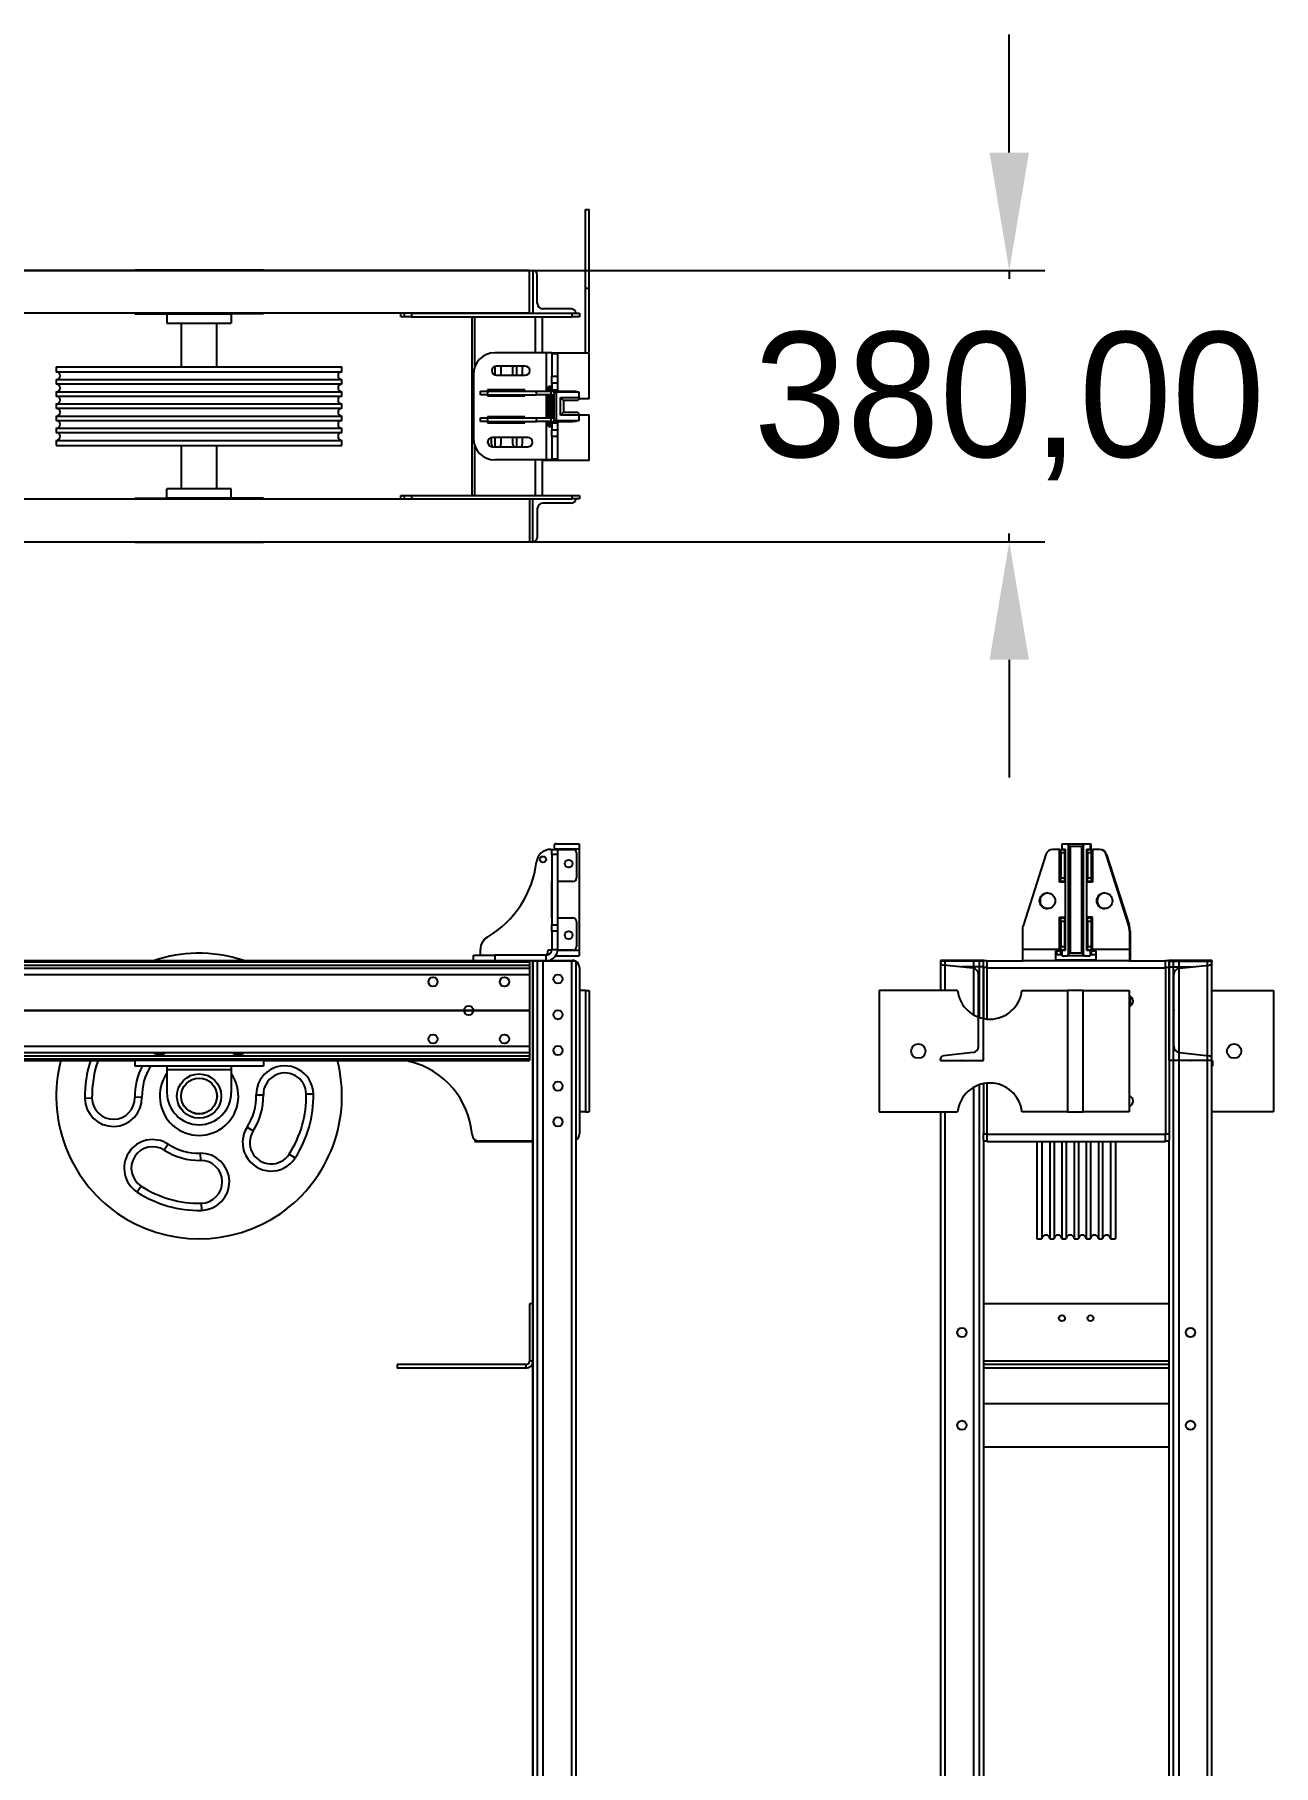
# Model space of a CAD drawing. Header units: millimetres. Extents: x 26.3 to 87, y 18.4 to 115.3.
# Drawn here: x 52.26 to 86.95, y 66.87 to 115.34 of the extents above; entities that cross this region are included whole.
import ezdxf

# ---------------------------------------------------------------- set-up
doc = ezdxf.new("R2010")
doc.units = ezdxf.units.MM
doc.header["$PDSIZE"] = -1
doc.linetypes.add('CENTERX2', pattern=[20.32, 12.7, -2.54, 2.54, -2.54])
doc.dimstyles.new('ISO-25', dxfattribs={"dimtxt": 2.5, "dimasz": 2.5, "dimexe": 1.25, "dimexo": 0.625, "dimtad": 1, "dimtxsty": 'Standard', "dimcen": 2.5, "dimadec": 0, "dimazin": 0, "dimtfac": 1, "dimtmove": 0, "dimatfit": 3, "dimfxl": 1, "dimarcsym": 0})

# ---------------------------------------------------------------- blocks, each defined once
blk = doc.blocks.new('*D4')
at = {"color": 0, "lineweight": -2, "transparency": 16777216}
for p, q in [((79.556, 112.04), (79.556, 115.342)), ((45.904, 108.738), (80.556, 108.738)), ((79.556, 108.738), (79.556, 108.504)), ((79.556, 101.138), (79.556, 101.373)), ((45.904, 101.138), (80.556, 101.138)), ((79.556, 97.836), (79.556, 94.534))]:
    blk.add_line(p, q, dxfattribs=at)
at = {"color": 0, "transparency": 16777216}
for points in [[(79.005, 112.04), (80.106, 112.04), (79.556, 108.738)], [(79.005, 97.836), (80.106, 97.836), (79.556, 101.138)]]:
    blk.add_solid(points, dxfattribs=at)
at = {"layer": 'Defpoints', "color": 0, "transparency": 16777216}
for p in [(44.904, 108.738), (79.556, 108.738), (44.904, 101.138)]:
    blk.add_point(p, dxfattribs=at)
at = {"color": 0, "transparency": 16777216, "insert": (79.556, 104.938), "char_height": 3.5, "attachment_point": 5}
blk.add_mtext('380,00', dxfattribs=at)

msp = doc.modelspace()

# ---------------------------------------------------------------- linework, layer by layer
at = {"color": 7, "linetype": 'Continuous', "lineweight": 25}
for p, q in [((67.68874, 108.24459), (67.68874, 110.44459)), ((67.68874, 110.44459), (67.78874, 110.44459)), ((67.78874, 108.24459), (67.78874, 110.44459)), ((66.11874, 108.73845), (28.01874, 108.73845)), ((55.06874, 108.75845), (55.06874, 108.73845)), ((55.06874, 108.75845), (58.66874, 108.75845)), ((58.66874, 108.75845), (58.66874, 108.73845)), ((66.11874, 107.53845), (66.11874, 108.73845)), ((66.21874, 108.73845), (66.21874, 107.53845)), ((66.33874, 107.81845), (66.33874, 108.61845)), ((67.68874, 108.24459), (67.78874, 108.24459)), ((67.68874, 106.44459), (67.68874, 108.24459)), ((67.78874, 106.44459), (67.78874, 108.24459)), ((67.29874, 107.65845), (66.49874, 107.65845)), ((66.11874, 107.53845), (28.01874, 107.53845)), ((55.06874, 107.53845), (55.06874, 107.51845)), ((55.06874, 107.51845), (55.96874, 107.51845)), ((55.96874, 107.51845), (57.76874, 107.51845)), ((55.96874, 107.51845), (55.96874, 107.25845)), ((55.96874, 107.25845), (57.76874, 107.25845)), ((56.36874, 107.25845), (56.36874, 106.03845)), ((57.36874, 106.03845), (57.36874, 107.25845)), ((58.66874, 107.51845), (57.76874, 107.51845)), ((57.76874, 107.51845), (57.76874, 107.25845)), ((58.66874, 107.53845), (58.66874, 107.51845)), ((62.51874, 107.43845), (62.51874, 107.53845)), ((62.61874, 107.43845), (62.51874, 107.43845)), ((62.61874, 107.43845), (62.61874, 107.53845)), ((62.81874, 107.43845), (62.61874, 107.43845)), ((62.81874, 107.53845), (62.81874, 107.43845)), ((62.81874, 107.53845), (67.31874, 107.53845)), ((62.81874, 107.43845), (67.31874, 107.43845)), ((64.51374, 102.43845), (64.51374, 107.43845)), ((64.58874, 106.0464), (64.58874, 107.43845)), ((66.48874, 106.43099), (66.48874, 107.43845)), ((67.31874, 107.43845), (67.31874, 107.53845)), ((67.31874, 107.53845), (67.40592, 107.53845)), ((67.51874, 107.43845), (67.31874, 107.43845)), ((67.40592, 107.53845), (67.41874, 107.53845)), ((67.41874, 107.53845), (67.51874, 107.53845)), ((67.51874, 107.53845), (67.51874, 107.43845)), ((66.58874, 106.43099), (65.14874, 106.43099)), ((66.74874, 106.43099), (66.58874, 106.43099)), ((66.74874, 106.43099), (66.90874, 106.43099)), ((66.74874, 106.40275), (66.74874, 106.43099)), ((66.90874, 106.40275), (66.74874, 106.40275)), ((66.74874, 106.40275), (66.74874, 105.77534)), ((66.90874, 106.43099), (66.90874, 106.40275)), ((67.78874, 106.4174), (66.90874, 106.4174)), ((66.90874, 106.40275), (66.90874, 105.77534)), ((67.78874, 105.1374), (67.78874, 106.4174)), ((52.86874, 106.03845), (52.86874, 105.89845)), ((52.86874, 106.03845), (56.78917, 106.03845)), ((52.86874, 105.89845), (56.78917, 105.89845)), ((52.86874, 105.67845), (52.86874, 105.55845)), ((52.86874, 105.67845), (56.78917, 105.67845)), ((56.78917, 106.03845), (60.86874, 106.03845)), ((56.78917, 105.89845), (60.86874, 105.89845)), ((56.78917, 105.67845), (60.86874, 105.67845)), ((60.86874, 105.89845), (60.86874, 106.03845)), ((60.86874, 105.55845), (60.86874, 105.67845)), ((64.54874, 105.83099), (64.54874, 104.03099)), ((65.16374, 106.03845), (65.16501, 106.05654)), ((65.16374, 105.80579), (65.16374, 106.03845)), ((65.99874, 106.06099), (65.19874, 106.06099)), ((65.19874, 105.80099), (65.99874, 105.80099)), ((65.31874, 106.00845), (65.31874, 105.80099)), ((65.65874, 105.80099), (65.65874, 106.00845)), ((65.76374, 106.03845), (65.76571, 106.06099)), ((65.76374, 105.80099), (65.76374, 106.03845)), ((65.91874, 106.00845), (65.91874, 105.80099)), ((66.74874, 105.77534), (66.90874, 105.77534)), ((66.74874, 105.58475), (66.74874, 105.77534)), ((66.90874, 105.77534), (66.90874, 105.58475)), ((52.86874, 105.55845), (56.78917, 105.55845)), ((52.86874, 105.33845), (52.86874, 105.21845)), ((52.86874, 105.33845), (56.78917, 105.33845)), ((52.86874, 105.21845), (56.78917, 105.21845)), ((56.78917, 105.55845), (60.86874, 105.55845)), ((56.78917, 105.33845), (60.86874, 105.33845)), ((56.78917, 105.21845), (60.86874, 105.21845)), ((60.86874, 105.21845), (60.86874, 105.33845)), ((64.74874, 105.25599), (64.74874, 105.35599)), ((64.74874, 105.35599), (64.94408, 105.35599)), ((64.94408, 105.25599), (64.74874, 105.25599)), ((64.94408, 105.35599), (64.94408, 105.25599)), ((64.94408, 105.35599), (66.31711, 105.35599)), ((64.94408, 105.25599), (66.31711, 105.25599)), ((64.94874, 105.39099), (64.94874, 105.35599)), ((65.98874, 105.39099), (64.94874, 105.39099)), ((64.94874, 105.25599), (64.94874, 105.22099)), ((64.94874, 105.22099), (65.98874, 105.22099)), ((65.98874, 105.35599), (65.98874, 105.39099)), ((65.98874, 105.22099), (65.98874, 105.25599)), ((66.31711, 105.25599), (66.31711, 105.35599)), ((66.31711, 105.35599), (66.71408, 105.35599)), ((66.71408, 105.25599), (66.31711, 105.25599)), ((66.64874, 105.35599), (66.64874, 105.49099)), ((66.74747, 105.49099), (66.64874, 105.49099)), ((66.64874, 104.60599), (66.64874, 105.25599)), ((66.70874, 105.35599), (66.70874, 105.49099)), ((66.70874, 104.60599), (66.70874, 105.25599)), ((66.71408, 105.35599), (66.71408, 105.25599)), ((66.71408, 105.35599), (67.33874, 105.35599)), ((66.71408, 105.25599), (66.80874, 105.25599)), ((66.74747, 105.35599), (66.74747, 105.49099)), ((66.74747, 104.60599), (66.74747, 105.25599)), ((66.74749, 105.39099), (66.74749, 105.35599)), ((66.74874, 105.39099), (66.74749, 105.39099)), ((66.74749, 105.25599), (66.74749, 105.22099)), ((66.74749, 105.22099), (66.74874, 105.22099)), ((66.90874, 105.58475), (66.74874, 105.58475)), ((66.74874, 105.58475), (66.74874, 105.39099)), ((66.74874, 105.39099), (66.90874, 105.39099)), ((66.74874, 105.39099), (66.74874, 105.35599)), ((66.74874, 105.25599), (66.74874, 105.22099)), ((66.74874, 105.22099), (66.74874, 104.64099)), ((66.74874, 105.22099), (66.80874, 105.22099)), ((66.80874, 104.53099), (66.80874, 105.33099)), ((66.80874, 105.33099), (66.86874, 105.33099)), ((66.86874, 105.33099), (66.86874, 104.53099)), ((67.50874, 105.33099), (66.86874, 105.33099)), ((66.90874, 105.58475), (66.90874, 105.39099)), ((66.90874, 105.39099), (66.90874, 105.35599)), ((67.33874, 105.35599), (67.43874, 105.35599)), ((67.43874, 105.35599), (67.43874, 105.33099)), ((67.50874, 105.17599), (67.50874, 105.33099)), ((52.86874, 104.99845), (52.86874, 104.87845)), ((52.86874, 104.99845), (56.78917, 104.99845)), ((52.86874, 104.87845), (56.78917, 104.87845)), ((56.78917, 104.99845), (60.86874, 104.99845)), ((56.78917, 104.87845), (60.86874, 104.87845)), ((60.86874, 104.87845), (60.86874, 104.99845)), ((66.98874, 105.17599), (67.06874, 105.09599)), ((66.98874, 105.17599), (67.50874, 105.17599)), ((66.98874, 104.68599), (66.98874, 105.17599)), ((66.98874, 104.68599), (67.06874, 104.76599)), ((67.46874, 105.09599), (67.06874, 105.09599)), ((67.06874, 105.09599), (67.06874, 104.76599)), ((67.06874, 104.76599), (67.46874, 104.76599)), ((67.46874, 105.09599), (67.50874, 105.13599)), ((67.50874, 104.72599), (67.46874, 104.76599)), ((67.50874, 105.17599), (67.50874, 105.13599)), ((67.78874, 105.1374), (67.50874, 105.1374)), ((67.50874, 104.72599), (67.50874, 104.68599)), ((52.86874, 104.65845), (52.86874, 104.53845)), ((52.86874, 104.65845), (56.78917, 104.65845)), ((52.86874, 104.53845), (56.78917, 104.53845)), ((52.86874, 104.31845), (52.86874, 104.19845)), ((52.86874, 104.31845), (56.78917, 104.31845)), ((56.78917, 104.65845), (60.86874, 104.65845)), ((56.78917, 104.53845), (60.86874, 104.53845)), ((56.78917, 104.31845), (60.86874, 104.31845)), ((60.86874, 104.53845), (60.86874, 104.65845)), ((60.86874, 104.19845), (60.86874, 104.31845)), ((64.74874, 104.50599), (64.74874, 104.60599)), ((64.74874, 104.60599), (64.94408, 104.60599)), ((64.94408, 104.50599), (64.74874, 104.50599)), ((64.94408, 104.60599), (64.94408, 104.50599)), ((64.94408, 104.60599), (66.31711, 104.60599)), ((64.94408, 104.50599), (66.31711, 104.50599)), ((65.98874, 104.64099), (64.94874, 104.64099)), ((64.94874, 104.64099), (64.94874, 104.60599)), ((64.94874, 104.50599), (64.94874, 104.47099)), ((64.94874, 104.47099), (65.98874, 104.47099)), ((65.98874, 104.60599), (65.98874, 104.64099)), ((65.98874, 104.47099), (65.98874, 104.50599)), ((66.31711, 104.50599), (66.31711, 104.60599)), ((66.31711, 104.60599), (66.71408, 104.60599)), ((66.71408, 104.50599), (66.31711, 104.50599)), ((66.64874, 104.37099), (66.64874, 104.50599)), ((66.64874, 104.37099), (66.74747, 104.37099)), ((66.70874, 104.37099), (66.70874, 104.50599)), ((66.71408, 104.60599), (66.71408, 104.50599)), ((66.71408, 104.60599), (66.80874, 104.60599)), ((66.71408, 104.50599), (67.33874, 104.50599)), ((66.74747, 104.37099), (66.74747, 104.50599)), ((66.74749, 104.64099), (66.74749, 104.60599)), ((66.74874, 104.64099), (66.74749, 104.64099)), ((66.74749, 104.50599), (66.74749, 104.47099)), ((66.74749, 104.47099), (66.74874, 104.47099)), ((66.74874, 104.64099), (66.80874, 104.64099)), ((66.74874, 104.64099), (66.74874, 104.60599)), ((66.74874, 104.50599), (66.74874, 104.47099)), ((66.74874, 104.47099), (66.74874, 104.27724)), ((66.74874, 104.47099), (66.90874, 104.47099)), ((66.74874, 104.27724), (66.90874, 104.27724)), ((66.74874, 104.08665), (66.74874, 104.27724)), ((66.86874, 104.53099), (66.80874, 104.53099)), ((66.86874, 104.53099), (67.50874, 104.53099)), ((66.90874, 104.50599), (66.90874, 104.47099)), ((66.90874, 104.47099), (66.90874, 104.27724)), ((66.90874, 104.27724), (66.90874, 104.08665)), ((67.50874, 104.68599), (66.98874, 104.68599)), ((67.43874, 104.50599), (67.33874, 104.50599)), ((67.43874, 104.53099), (67.43874, 104.50599)), ((67.50874, 104.6974), (67.78874, 104.6974)), ((67.50874, 104.53099), (67.50874, 104.68599)), ((67.78874, 103.4174), (67.78874, 104.6974)), ((52.86874, 104.19845), (56.78917, 104.19845)), ((52.86874, 103.97845), (52.86874, 103.83845)), ((52.86874, 103.97845), (56.78917, 103.97845)), ((52.86874, 103.83845), (56.78917, 103.83845)), ((56.36874, 103.83845), (56.36874, 102.61845)), ((56.78917, 104.19845), (60.86874, 104.19845)), ((56.78917, 103.97845), (60.86874, 103.97845)), ((56.78917, 103.83845), (60.86874, 103.83845)), ((57.36874, 102.61845), (57.36874, 103.83845)), ((60.86874, 103.83845), (60.86874, 103.97845)), ((64.58874, 102.43845), (64.58874, 103.81559)), ((65.05874, 103.86845), (65.05874, 104.05945)), ((66.07874, 104.06099), (65.07874, 104.06099)), ((65.07874, 103.80099), (66.07874, 103.80099)), ((65.16374, 103.83845), (65.16374, 104.06099)), ((65.31874, 104.06099), (65.31874, 103.86845)), ((65.65874, 103.86845), (65.65874, 104.06099)), ((65.76374, 103.83845), (65.76374, 104.06099)), ((65.91874, 104.06099), (65.91874, 103.86845)), ((66.90874, 104.08665), (66.74874, 104.08665)), ((66.74874, 104.08665), (66.74874, 103.45924)), ((66.90874, 104.08665), (66.90874, 103.45924)), ((66.58874, 103.43099), (65.14874, 103.43099)), ((66.48874, 102.43845), (66.48874, 103.43099)), ((67.68874, 103.4174), (66.48874, 103.4174)), ((66.74874, 103.43099), (66.58874, 103.43099)), ((66.74874, 103.45924), (66.90874, 103.45924)), ((66.74874, 103.43099), (66.74874, 103.45924)), ((66.90874, 103.43099), (66.74874, 103.43099)), ((66.90874, 103.45924), (66.90874, 103.43099)), ((67.78874, 103.4174), (67.68874, 103.4174)), ((28.01874, 102.33845), (66.11874, 102.33845)), ((55.06874, 102.35845), (55.96874, 102.35845)), ((55.06874, 102.33845), (55.06874, 102.35845)), ((55.96874, 102.35845), (55.96874, 102.61845)), ((57.76874, 102.61845), (55.96874, 102.61845)), ((57.76874, 102.35845), (55.96874, 102.35845)), ((57.76874, 102.35845), (57.76874, 102.61845)), ((58.66874, 102.35845), (57.76874, 102.35845)), ((58.66874, 102.33845), (58.66874, 102.35845)), ((62.51874, 102.33845), (62.51874, 102.43845)), ((62.51874, 102.43845), (62.61874, 102.43845)), ((62.61874, 102.33845), (62.61874, 102.43845)), ((62.61874, 102.43845), (62.81874, 102.43845)), ((62.81874, 102.43845), (62.81874, 102.33845)), ((62.81874, 102.43845), (67.31874, 102.43845)), ((62.81874, 102.33845), (67.31874, 102.33845)), ((66.11874, 102.33845), (66.11874, 101.13845)), ((66.21874, 101.13845), (66.21874, 102.33845)), ((67.31874, 102.33845), (67.31874, 102.43845)), ((67.31874, 102.43845), (67.51874, 102.43845)), ((67.40592, 102.33845), (67.31874, 102.33845)), ((67.40592, 102.33845), (67.41874, 102.33845)), ((67.51874, 102.33845), (67.41874, 102.33845)), ((67.51874, 102.43845), (67.51874, 102.33845)), ((66.33874, 102.05845), (66.33874, 101.25845)), ((67.29874, 102.21845), (66.49874, 102.21845)), ((28.01874, 101.13845), (66.11874, 101.13845)), ((55.06874, 101.11845), (55.06874, 101.13845)), ((58.66874, 101.11845), (55.06874, 101.11845)), ((58.66874, 101.11845), (58.66874, 101.13845)), ((66.80874, 92.62224), (66.80874, 92.59224)), ((66.86874, 92.68224), (67.50874, 92.68224)), ((67.50874, 92.68224), (67.50874, 92.53224)), ((81.02333, 92.68224), (81.02333, 92.53224)), ((81.02333, 92.68224), (81.17833, 92.68224)), ((81.21833, 92.64224), (81.17833, 92.68224)), ((81.17833, 92.68224), (81.66833, 92.68224)), ((81.21833, 89.58224), (81.21833, 92.64224)), ((81.21833, 92.64224), (81.25833, 92.60224)), ((81.25833, 92.60224), (81.25833, 89.62224)), ((81.58833, 92.60224), (81.25833, 92.60224)), ((81.58833, 92.60224), (81.62833, 92.64224)), ((81.58833, 89.62224), (81.58833, 92.60224)), ((81.66833, 92.68224), (81.62833, 92.64224)), ((81.62833, 92.64224), (81.62833, 89.58224)), ((81.66833, 92.68224), (81.82333, 92.68224)), ((81.82333, 92.68224), (81.83823, 92.68224)), ((81.82333, 92.68224), (81.82333, 92.53224)), ((81.83823, 92.68224), (81.83823, 92.62224)), ((81.83823, 92.62224), (81.83823, 92.59224)), ((81.83823, 92.59224), (81.83823, 92.53224)), ((66.71408, 92.52224), (66.74874, 92.52224)), ((66.74874, 92.52224), (66.90874, 92.52224)), ((66.74874, 92.38288), (66.74874, 92.52224)), ((66.90874, 92.38288), (66.74874, 92.38288)), ((66.74874, 92.38288), (66.74874, 90.41101)), ((67.50874, 92.53224), (66.86874, 92.53224)), ((66.90874, 92.52224), (66.90874, 92.53224)), ((66.90874, 92.52224), (67.33874, 92.52224)), ((66.90874, 92.52224), (66.90874, 92.38288)), ((66.90874, 92.38288), (66.90874, 90.41101)), ((67.43874, 92.42224), (67.43874, 91.72224)), ((67.50874, 92.53224), (67.50874, 89.69224)), ((80.57899, 92.38288), (79.95157, 90.41101)), ((80.96333, 92.52224), (80.76957, 92.52224)), ((80.96333, 92.52224), (80.97823, 92.52224)), ((80.96333, 91.60224), (80.96333, 92.52224)), ((80.97823, 92.52224), (80.97823, 91.60224)), ((80.99833, 92.52224), (81.09833, 92.52224)), ((80.99833, 92.42224), (80.99833, 92.52224)), ((81.09833, 92.42224), (80.99833, 92.42224)), ((80.99833, 92.42224), (80.99833, 91.72224)), ((81.02333, 92.53224), (81.12333, 92.53224)), ((81.09833, 92.52224), (81.09833, 92.42224)), ((81.09833, 92.52224), (81.11323, 92.52224)), ((81.09833, 92.42224), (81.09833, 91.72224)), ((81.11323, 92.52224), (81.11323, 92.17138)), ((81.11323, 91.60224), (81.11323, 92.17138)), ((81.12333, 92.53224), (81.12333, 89.69224)), ((81.72333, 92.53224), (81.82333, 92.53224)), ((81.72333, 89.69224), (81.72333, 92.53224)), ((81.72333, 92.52224), (81.72823, 92.52224)), ((81.72823, 92.52224), (81.72823, 91.60224)), ((81.73823, 91.60224), (81.73823, 92.53224)), ((81.74833, 92.52224), (81.84833, 92.52224)), ((81.74833, 92.42224), (81.74833, 92.52224)), ((81.84833, 92.42224), (81.74833, 92.42224)), ((81.74833, 92.42224), (81.74833, 91.72224)), ((81.83823, 92.53224), (81.82333, 92.53224)), ((81.84833, 92.52224), (81.84833, 92.42224)), ((81.84833, 92.52224), (81.86323, 92.52224)), ((81.84833, 92.42224), (81.84833, 91.72224)), ((81.86323, 92.52224), (81.86323, 92.17138)), ((81.86323, 91.60224), (81.86323, 92.17138)), ((81.88333, 92.52224), (81.88333, 91.60224)), ((82.07708, 92.52224), (81.88333, 92.52224)), ((82.89508, 90.41101), (82.26767, 92.38288)), ((82.28257, 92.38288), (82.90998, 90.41101)), ((66.74874, 91.62224), (66.73874, 91.62224)), ((66.73874, 91.62224), (66.73874, 90.60224)), ((67.33874, 91.62224), (66.90874, 91.62224)), ((80.99833, 91.72224), (81.09833, 91.72224)), ((80.99833, 91.62224), (80.99833, 91.72224)), ((81.09833, 91.62224), (80.99833, 91.62224)), ((80.99833, 91.62224), (80.99833, 91.60224)), ((81.09833, 91.72224), (81.09833, 91.62224)), ((81.09833, 91.62224), (81.09833, 91.60224)), ((81.74833, 91.72224), (81.84833, 91.72224)), ((81.74833, 91.62224), (81.74833, 91.72224)), ((81.84833, 91.62224), (81.74833, 91.62224)), ((81.74833, 91.62224), (81.74833, 91.60224)), ((81.84833, 91.72224), (81.84833, 91.62224)), ((81.84833, 91.62224), (81.84833, 91.60224)), ((81.12333, 91.60224), (80.96333, 91.60224)), ((81.88333, 91.60224), (81.72333, 91.60224)), ((66.73874, 90.60224), (66.74874, 90.60224)), ((66.74874, 90.41101), (66.90874, 90.41101)), ((66.74874, 90.22909), (66.74874, 90.41101)), ((66.90874, 90.22909), (66.74874, 90.22909)), ((66.74874, 90.22909), (66.74874, 89.72224)), ((66.90874, 90.60224), (67.33874, 90.60224)), ((66.90874, 90.41101), (66.90874, 90.22909)), ((66.90874, 90.22909), (66.90874, 89.72224)), ((67.43874, 90.50224), (67.43874, 89.80224)), ((79.92333, 90.22909), (79.92333, 89.72224)), ((80.96333, 90.62224), (81.12333, 90.62224)), ((80.96333, 89.72224), (80.96333, 90.62224)), ((80.97823, 89.72224), (80.97823, 90.62224)), ((80.99833, 90.62224), (80.99833, 90.60224)), ((80.99833, 90.60224), (81.09833, 90.60224)), ((80.99833, 90.50224), (80.99833, 90.60224)), ((81.09833, 90.50224), (80.99833, 90.50224)), ((80.99833, 90.50224), (80.99833, 89.80224)), ((81.09833, 90.62224), (81.09833, 90.60224)), ((81.09833, 90.60224), (81.09833, 90.50224)), ((81.09833, 90.50224), (81.09833, 89.80224)), ((81.11323, 90.06849), (81.11323, 90.62224)), ((81.88333, 90.62224), (81.72333, 90.62224)), ((81.72823, 90.62224), (81.72823, 89.72224)), ((81.73823, 89.70224), (81.73823, 90.62224)), ((81.74833, 90.62224), (81.74833, 90.60224)), ((81.74833, 90.60224), (81.84833, 90.60224)), ((81.74833, 90.50224), (81.74833, 90.60224)), ((81.84833, 90.50224), (81.74833, 90.50224)), ((81.74833, 90.50224), (81.74833, 89.80224)), ((81.84833, 90.62224), (81.84833, 90.60224)), ((81.84833, 90.60224), (81.84833, 90.50224)), ((81.84833, 90.50224), (81.84833, 89.80224)), ((81.86323, 90.06849), (81.86323, 90.62224)), ((81.88333, 89.72224), (81.88333, 90.62224)), ((82.92333, 90.22909), (82.92333, 89.72224)), ((82.93823, 90.22909), (82.93823, 89.72224)), ((64.74874, 89.56224), (64.74874, 89.72481)), ((66.74749, 89.70224), (66.63874, 89.70224)), ((66.63874, 89.70224), (66.63874, 89.66224)), ((66.74874, 89.72224), (66.90874, 89.72224)), ((67.50874, 89.69224), (66.90733, 89.69224)), ((67.33874, 89.70224), (66.90812, 89.70224)), ((66.90874, 89.69224), (66.90874, 89.70224)), ((67.50874, 89.69224), (67.50874, 89.54224)), ((79.92333, 89.72224), (79.92333, 89.40224)), ((80.96333, 89.72224), (79.92333, 89.72224)), ((80.86333, 89.42559), (80.86333, 89.68193)), ((80.86333, 89.68193), (81.02333, 89.68193)), ((80.87823, 89.68193), (80.87823, 89.57392)), ((80.96333, 89.68224), (80.96333, 89.72224)), ((80.99833, 89.70224), (80.96333, 89.70224)), ((81.02333, 89.68224), (80.96333, 89.68224)), ((80.97823, 89.72224), (80.97823, 89.70224)), ((80.99833, 89.80224), (81.09833, 89.80224)), ((80.99833, 89.70224), (80.99833, 89.80224)), ((81.09833, 89.70224), (80.99833, 89.70224)), ((80.99833, 89.68193), (80.99833, 89.66224)), ((81.02333, 89.69224), (81.02333, 89.54224)), ((81.12333, 89.69224), (81.02333, 89.69224)), ((81.09833, 89.80224), (81.09833, 89.70224)), ((81.12333, 89.70224), (81.09833, 89.70224)), ((81.11323, 90.06849), (81.11323, 89.72481)), ((81.11323, 89.70224), (81.11323, 89.72481)), ((81.74833, 89.70224), (81.72333, 89.70224)), ((81.82333, 89.69224), (81.72333, 89.69224)), ((81.72823, 89.72224), (81.72823, 89.70224)), ((81.74833, 89.80224), (81.84833, 89.80224)), ((81.74833, 89.70224), (81.74833, 89.80224)), ((81.84833, 89.70224), (81.74833, 89.70224)), ((81.82333, 89.69224), (81.82333, 89.54224)), ((81.88333, 89.68224), (81.82333, 89.68224)), ((81.82333, 89.68193), (81.98333, 89.68193)), ((81.84833, 89.80224), (81.84833, 89.70224)), ((81.88333, 89.70224), (81.84833, 89.70224)), ((81.84833, 89.68193), (81.84833, 89.66224)), ((81.86323, 90.06849), (81.86323, 89.72481)), ((81.86323, 89.70224), (81.86323, 89.72481)), ((81.86323, 89.57392), (81.86323, 89.68193)), ((81.88333, 89.72224), (81.88333, 89.68224)), ((82.92333, 89.72224), (81.88333, 89.72224)), ((81.98333, 89.68193), (81.98333, 89.42559)), ((82.92333, 89.72224), (82.92333, 89.40224)), ((82.93823, 89.72224), (82.93823, 89.56224)), ((28.01874, 89.41224), (66.11874, 89.41224)), ((28.01874, 89.3693), (66.11874, 89.3693)), ((28.01874, 89.27979), (66.11874, 89.27979)), ((64.54874, 89.41224), (64.54874, 89.56224)), ((64.54874, 89.56224), (65.14874, 89.56224)), ((66.58874, 89.56224), (65.14874, 89.56224)), ((66.11874, 89.41224), (67.31874, 89.41224)), ((66.11874, 89.41224), (66.11874, 89.3693)), ((66.11874, 89.3693), (66.11874, 89.27979)), ((66.11874, 89.27979), (66.11874, 89.19316)), ((66.33874, 89.39224), (66.21874, 89.39224)), ((66.21874, 89.39224), (66.21874, 18.39224)), ((66.33874, 89.39224), (66.33874, 18.39224)), ((66.49874, 89.39224), (66.33874, 89.39224)), ((66.49874, 89.39224), (66.49874, 18.39224)), ((67.29874, 89.39224), (66.49874, 89.39224)), ((66.86874, 89.54224), (67.50874, 89.54224)), ((67.29874, 89.39224), (67.29874, 18.39224)), ((67.41874, 89.39224), (67.29874, 89.39224)), ((67.41874, 89.39224), (67.41874, 18.39224)), ((67.51874, 89.21224), (67.51874, 84.55224)), ((77.63078, 89.41224), (77.63078, 89.39224)), ((78.83078, 89.41224), (77.63078, 89.41224)), ((77.63078, 89.39224), (77.63078, 88.57224)), ((77.75078, 89.39224), (77.63078, 89.39224)), ((78.55078, 89.39224), (77.75078, 89.39224)), ((78.71078, 89.39224), (78.55078, 89.39224)), ((78.71078, 89.39224), (78.71078, 87.81747)), ((78.83078, 89.39224), (78.71078, 89.39224)), ((78.83078, 89.41224), (78.93078, 89.41224)), ((78.83078, 89.39224), (78.83078, 89.41224)), ((78.83078, 89.39224), (78.83078, 89.38545)), ((78.83078, 89.21224), (78.83078, 89.38545)), ((78.93078, 89.21224), (78.83078, 89.21224)), ((78.83078, 89.21224), (78.83078, 87.78456)), ((78.93078, 89.41224), (78.93078, 89.21224)), ((78.93078, 89.40224), (79.92333, 89.40224)), ((78.93078, 89.21224), (78.93078, 87.77015)), ((78.93078, 89.20224), (83.93078, 89.20224)), ((82.92333, 89.40224), (79.92333, 89.40224)), ((80.86333, 89.57392), (81.02333, 89.57392)), ((80.86333, 89.42559), (81.98333, 89.42559)), ((80.99833, 89.57392), (80.99833, 89.66224)), ((81.02333, 89.54224), (81.17833, 89.54224)), ((81.17833, 89.54224), (81.21833, 89.58224)), ((81.66833, 89.54224), (81.17833, 89.54224)), ((81.25833, 89.62224), (81.21833, 89.58224)), ((81.25833, 89.62224), (81.58833, 89.62224)), ((81.62833, 89.58224), (81.58833, 89.62224)), ((81.62833, 89.58224), (81.66833, 89.54224)), ((81.66833, 89.54224), (81.82333, 89.54224)), ((81.82333, 89.57392), (81.98333, 89.57392)), ((81.84833, 89.66224), (81.84833, 89.57392)), ((82.92333, 89.56224), (82.93823, 89.56224)), ((82.92333, 89.40224), (83.93078, 89.40224)), ((82.93823, 89.56224), (82.93823, 89.40224)), ((83.93078, 89.41224), (84.03078, 89.41224)), ((83.93078, 89.21224), (83.93078, 89.41224)), ((84.03078, 89.21224), (83.93078, 89.21224)), ((83.93078, 89.21224), (83.93078, 84.55224)), ((84.03078, 89.41224), (84.03078, 89.39224)), ((84.03078, 89.41224), (85.23078, 89.41224)), ((84.03078, 89.39224), (84.15078, 89.39224)), ((84.03078, 89.38545), (84.03078, 89.39224)), ((84.03078, 89.38545), (84.03078, 89.21224)), ((84.03078, 89.21224), (84.03078, 84.55224)), ((84.15078, 18.39224), (84.15078, 89.39224)), ((84.15078, 89.39224), (84.31078, 89.39224)), ((84.31078, 18.39224), (84.31078, 89.39224)), ((84.31078, 89.39224), (85.11078, 89.39224)), ((85.11078, 18.39224), (85.11078, 89.39224)), ((85.11078, 89.39224), (85.23078, 89.39224)), ((85.23078, 89.41224), (85.23078, 89.39224)), ((85.23078, 18.39224), (85.23078, 89.39224)), ((28.01874, 89.19316), (66.11874, 89.19316)), ((28.01874, 89.01415), (66.11874, 89.01415)), ((66.11874, 89.19316), (66.11874, 89.01415)), ((66.11874, 89.01415), (66.11874, 87.01033)), ((67.68874, 88.57224), (67.51874, 88.57224)), ((67.68874, 88.57224), (67.68874, 85.17224)), ((67.68874, 88.57224), (67.78874, 88.57224)), ((67.78874, 88.57224), (67.78874, 85.17224)), ((78.10973, 88.57224), (75.90973, 88.57224)), ((75.90973, 88.57224), (75.90973, 85.17224)), ((79.90973, 88.57224), (81.18973, 88.57224)), ((81.18973, 88.57224), (81.18973, 85.17224)), ((81.62973, 88.57224), (81.18973, 88.57224)), ((81.62973, 88.57224), (82.90973, 88.57224)), ((81.62973, 85.17224), (81.62973, 88.57224)), ((82.90973, 88.57224), (82.90973, 85.17224)), ((82.95182, 88.14067), (82.95182, 88.40381)), ((85.23078, 88.57224), (86.95182, 88.57224)), ((86.95182, 88.57224), (86.95182, 85.17224)), ((28.01874, 87.01033), (66.11874, 87.01033)), ((28.01874, 86.83132), (66.11874, 86.83132)), ((66.11874, 87.01033), (66.11874, 86.83132)), ((66.11874, 86.83132), (66.11874, 86.74469)), ((28.01874, 86.74469), (66.11874, 86.74469)), ((28.01874, 86.65518), (66.11874, 86.65518)), ((39.06874, 86.61224), (55.06874, 86.61224)), ((55.06874, 86.61224), (55.06874, 86.45224)), ((58.66874, 86.61224), (55.06874, 86.61224)), ((58.66874, 86.45224), (55.06874, 86.45224)), ((55.96874, 86.45224), (55.96874, 86.35224)), ((57.76874, 86.35224), (55.96874, 86.35224)), ((55.96874, 86.35224), (55.96874, 85.71224)), ((57.76874, 86.45224), (57.76874, 86.35224)), ((57.76874, 86.35224), (57.76874, 85.71224)), ((58.66874, 86.61224), (58.66874, 86.45224)), ((58.66874, 86.61224), (66.11874, 86.61224)), ((66.11874, 86.74469), (66.11874, 86.65518)), ((66.11874, 86.65518), (66.11874, 86.61224)), ((85.25078, 86.61224), (85.23078, 86.61224)), ((85.25078, 86.45224), (85.23078, 86.45224)), ((85.25078, 86.61224), (85.25078, 86.45224)), ((78.71078, 85.92701), (78.71078, 18.39224)), ((78.83078, 85.95992), (78.83078, 84.55224)), ((78.93078, 85.97433), (78.93078, 84.55224)), ((53.86934, 85.55256), (53.66938, 85.54858)), ((55.26906, 85.58041), (55.0691, 85.57643)), ((58.46843, 85.64407), (58.66839, 85.64805)), ((59.86815, 85.67192), (60.06811, 85.6759)), ((67.68874, 85.17224), (67.51874, 85.17224)), ((67.68874, 85.17224), (67.78874, 85.17224)), ((75.90973, 85.17224), (78.10973, 85.17224)), ((77.63078, 85.17224), (77.63078, 18.39224)), ((81.18973, 85.17224), (79.90973, 85.17224)), ((81.18973, 85.17224), (81.62973, 85.17224)), ((82.90973, 85.17224), (81.62973, 85.17224)), ((86.95182, 85.17224), (85.23078, 85.17224)), ((58.21402, 84.74608), (58.38218, 84.63781)), ((64.58874, 84.39374), (64.58874, 84.34224)), ((66.21874, 84.35224), (64.71071, 84.35224)), ((78.83078, 84.55224), (78.93078, 84.55224)), ((78.83078, 84.37904), (78.83078, 84.55224)), ((78.83078, 84.37904), (78.83078, 18.39224)), ((78.93078, 84.35224), (78.83078, 84.35224)), ((78.93078, 84.55224), (78.93078, 84.35224)), ((78.93078, 84.54224), (83.93078, 84.54224)), ((78.93078, 84.34224), (78.93078, 84.35224)), ((83.93078, 84.55224), (84.03078, 84.55224)), ((83.93078, 84.35224), (83.93078, 84.55224)), ((83.93078, 84.34224), (83.93078, 84.35224)), ((84.03078, 84.35224), (83.93078, 84.35224)), ((84.03078, 84.55224), (84.03078, 84.37904)), ((84.03078, 18.39224), (84.03078, 84.37904)), ((56.00258, 84.26697), (55.89431, 84.09881)), ((56.90057, 84.01256), (56.90455, 83.8126)), ((59.39113, 83.98819), (59.55929, 83.87992)), ((64.58874, 84.34224), (66.21874, 84.34224)), ((78.93078, 84.34224), (83.93078, 84.34224)), ((80.33078, 84.34224), (80.33078, 81.61224)), ((80.47078, 84.34224), (80.47078, 81.61224)), ((80.69078, 84.34224), (80.69078, 81.61224)), ((80.81078, 84.34224), (80.81078, 81.61224)), ((81.03078, 84.34224), (81.03078, 81.61224)), ((81.15078, 84.34224), (81.15078, 81.61224)), ((81.37078, 84.34224), (81.37078, 81.61224)), ((81.49078, 84.34224), (81.49078, 81.61224)), ((81.71078, 84.34224), (81.71078, 81.61224)), ((81.83078, 84.34224), (81.83078, 81.61224)), ((82.05078, 84.34224), (82.05078, 81.61224)), ((82.17078, 84.34224), (82.17078, 81.61224)), ((82.39078, 84.34224), (82.39078, 81.61224)), ((82.53078, 84.34224), (82.53078, 81.61224)), ((55.24469, 83.08985), (55.13642, 82.92169)), ((56.92842, 82.61284), (56.9324, 82.41287)), ((80.33078, 81.61224), (80.47078, 81.61224)), ((80.69078, 81.61224), (80.81078, 81.61224)), ((81.03078, 81.61224), (81.15078, 81.61224)), ((81.37078, 81.61224), (81.49078, 81.61224)), ((81.71078, 81.61224), (81.83078, 81.61224)), ((82.05078, 81.61224), (82.17078, 81.61224)), ((82.39078, 81.61224), (82.53078, 81.61224)), ((66.21874, 79.79224), (66.11874, 79.79224)), ((66.11874, 79.79224), (66.11874, 78.19224)), ((66.21874, 79.79224), (66.21874, 78.19224)), ((84.03078, 79.79224), (78.83078, 79.79224)), ((62.41874, 78.09224), (62.41874, 77.99224)), ((66.01874, 78.09224), (62.41874, 78.09224)), ((66.01874, 78.09224), (66.01874, 77.99224)), ((66.21874, 78.19224), (66.11874, 78.19224)), ((84.03078, 78.09224), (78.83078, 78.09224)), ((66.01874, 77.99224), (62.41874, 77.99224)), ((84.03078, 77.99224), (78.83078, 77.99224)), ((84.03078, 76.99224), (78.83078, 76.99224)), ((78.83078, 75.79224), (84.03078, 75.79224))]:
    msp.add_line(p, q, dxfattribs=at)
at = {"color": 8, "linetype": 'Continuous', "lineweight": 25}
for p, q in [((66.28874, 106.43099), (66.28874, 107.43845)), ((66.58874, 106.43099), (66.58874, 105.35599)), ((66.58874, 105.25599), (66.58874, 104.60599)), ((67.33874, 105.33099), (67.33874, 105.35599)), ((66.58874, 104.50599), (66.58874, 103.43099)), ((67.33874, 104.50599), (67.33874, 104.53099)), ((66.28874, 102.43845), (66.28874, 103.43099)), ((81.83823, 92.62224), (81.82333, 92.62224)), ((81.82333, 92.59224), (81.83823, 92.59224)), ((81.11323, 92.17138), (81.09833, 92.17138)), ((81.86323, 92.17138), (81.84833, 92.17138)), ((80.96333, 89.72224), (80.97823, 89.72224)), ((81.09833, 90.06849), (81.11323, 90.06849)), ((81.11323, 89.72481), (81.09833, 89.72481)), ((81.72333, 89.72224), (81.72823, 89.72224)), ((81.84833, 90.06849), (81.86323, 90.06849)), ((81.86323, 89.72481), (81.84833, 89.72481)), ((82.92333, 89.72224), (82.93823, 89.72224)), ((65.14874, 89.56224), (65.14874, 89.41224)), ((66.58874, 89.41224), (66.58874, 89.56224)), ((77.75078, 89.39224), (77.75078, 88.57224)), ((78.55078, 89.39224), (78.55078, 87.89163)), ((80.99833, 89.66224), (81.02333, 89.66224)), ((81.82333, 89.66224), (81.84833, 89.66224)), ((78.55078, 85.85286), (78.55078, 18.39224)), ((77.75078, 85.17224), (77.75078, 18.39224)), ((84.03078, 78.19224), (78.83078, 78.19224))]:
    msp.add_line(p, q, dxfattribs=at)
at = {"color": 7, "linetype": 'Continuous'}
for p, q in [((66.21874, 89.39224), (66.21874, 18.39224)), ((66.21874, 18.39224), (66.21874, 89.39224)), ((77.63078, 89.41224), (78.83078, 89.41224)), ((77.63078, 89.41224), (77.63078, 89.3693)), ((78.53559, 89.19316), (77.71137, 89.27979)), ((78.83078, 86.61224), (78.83078, 89.41224)), ((85.23078, 89.41224), (84.03078, 89.41224)), ((84.03078, 86.61224), (84.03078, 89.41224)), ((84.32596, 89.19316), (85.15019, 89.27979)), ((85.23078, 89.41224), (85.23078, 89.3693)), ((78.69678, 87.01033), (78.69678, 89.01415)), ((84.16478, 87.01033), (84.16478, 89.01415)), ((28.01874, 88.01224), (66.11874, 88.01224)), ((66.11874, 88.01224), (28.01874, 88.01224)), ((78.53559, 86.83132), (77.71137, 86.74469)), ((84.32596, 86.83132), (85.15019, 86.74469)), ((77.63078, 86.61224), (77.63078, 86.65518)), ((77.63078, 86.61224), (78.83078, 86.61224)), ((85.23078, 86.61224), (84.03078, 86.61224)), ((85.23078, 86.61224), (85.23078, 86.65518))]:
    msp.add_line(p, q, dxfattribs=at)
at = {"color": 7, "linetype": 'CENTERX2'}
for p, q in [((78.83078, 89.23224), (78.21449, 89.23224)), ((84.03078, 89.23224), (84.64707, 89.23224))]:
    msp.add_line(p, q, dxfattribs=at)
at = {"color": 7, "linetype": 'Continuous', "lineweight": 25, "flags": 128}
for points in [[(65.30765, 106.06099), (65.31496, 106.03956), (65.31874, 106.00845)], [(65.65874, 106.00845), (65.66252, 106.03956), (65.66984, 106.06099)], [(65.90765, 106.06099), (65.91496, 106.03956), (65.91874, 106.00845)], [(65.07478, 104.47099), (65.09144, 104.49465), (65.10281, 104.50599)], [(65.27467, 104.50599), (65.28605, 104.49465), (65.30271, 104.47099)], [(65.67478, 104.47099), (65.69144, 104.49465), (65.70281, 104.50599)], [(65.87467, 104.50599), (65.88605, 104.49465), (65.90271, 104.47099)], [(65.16925, 103.80099), (65.16752, 103.80733), (65.16374, 103.83845)], [(65.76925, 103.80099), (65.76752, 103.80733), (65.76374, 103.83845)], [(66.85448, 89.54396), (66.85704, 89.54339), (66.86874, 89.54224)]]:
    msp.add_lwpolyline(points, dxfattribs=at)
at = {"color": 7, "linetype": 'Continuous', "lineweight": 25}
for centre, radius in [((66.49874, 92.24224), 0.085), ((67.21874, 92.12224), 0.11), ((80.62333, 91.08224), 0.22), ((82.22333, 91.08224), 0.22), ((67.21874, 90.12224), 0.11), ((63.41874, 88.81224), 0.13), ((65.41874, 88.81224), 0.13), ((66.91874, 88.89224), 0.13), ((64.41874, 88.01224), 0.13), ((66.91874, 87.89224), 0.13), ((63.41874, 87.21224), 0.13), ((65.41874, 87.21224), 0.13), ((66.91874, 86.89224), 0.13), ((77.00973, 86.87224), 0.2), ((85.85182, 86.87224), 0.2), ((56.86874, 85.61224), 0.622), ((56.86874, 85.61224), 0.502), ((56.86874, 85.61224), 0.5), ((66.91874, 85.89224), 0.13), ((66.91874, 84.89224), 0.13), ((78.23078, 78.99224), 0.13), ((81.03078, 79.39224), 0.085), ((81.83078, 79.39224), 0.085), ((84.63078, 78.99224), 0.13), ((78.23078, 76.39224), 0.13), ((84.63078, 76.39224), 0.13)]:
    msp.add_circle(centre, radius, dxfattribs=at)
for centre, radius, start, end in [((66.21874, 108.61845), 0.12, 0, 90), ((66.49874, 107.81845), 0.16, 180, 270), ((67.29874, 107.53845), 0.12, 0, 90), ((65.14874, 105.83099), 0.6, 90, 180), ((52.86874, 105.78845), 0.11, 270, 90), ((60.86874, 105.78845), 0.11, 90, 270), ((65.19874, 105.93099), 0.13, 90, 270), ((65.99874, 105.93099), 0.13, 270, 90), ((52.86874, 105.44845), 0.11, 270, 90), ((52.86874, 105.10845), 0.11, 270, 90), ((60.86874, 105.44845), 0.11, 90, 270), ((60.86874, 105.10845), 0.11, 90, 270), ((65.18874, 105.46845), 0.13, 216.568089, 239.883667), ((65.18874, 105.46845), 0.13, 300.116333, 323.431911), ((65.78874, 105.46845), 0.13, 216.568089, 239.883667), ((65.78874, 105.46845), 0.13, 300.116333, 323.431911), ((52.86874, 104.76845), 0.11, 270, 90), ((60.86874, 104.76845), 0.11, 90, 270), ((52.86874, 104.42845), 0.11, 270, 90), ((60.86874, 104.42845), 0.11, 90, 270), ((52.86874, 104.08845), 0.11, 270, 90), ((60.86874, 104.08845), 0.11, 90, 270), ((65.14874, 104.03099), 0.6, 180, 270), ((65.07874, 103.93099), 0.13, 90, 270), ((65.18874, 103.86845), 0.13, 180, 211.252816), ((65.18874, 103.86845), 0.13, 328.74455, 0), ((65.78874, 103.86845), 0.13, 180, 211.25545), ((65.78874, 103.86845), 0.13, 328.74455, 0), ((66.07874, 103.93099), 0.13, 270, 90), ((67.29874, 102.33845), 0.12, 270, 0), ((66.49874, 102.05845), 0.16, 90, 180), ((66.21874, 101.25845), 0.12, 270, 0), ((66.86874, 92.62224), 0.06, 90, 180), ((66.86874, 92.59224), 0.06, 180, 270), ((63.48286, 92.52224), 2.85588, 300.773987, 352.94312), ((66.71408, 92.12224), 0.4, 90, 172.94312), ((67.33874, 92.42224), 0.1, 0, 90), ((80.76957, 92.32224), 0.2, 90, 162.349876), ((82.07708, 92.32224), 0.2, 17.650124, 90), ((82.09199, 92.32224), 0.2, 17.650124, 90), ((67.33874, 91.72224), 0.1, 270, 0), ((80.63823, 91.08224), 0.22, 91.9409, 268.0591), ((82.23823, 91.08224), 0.22, 91.9409, 268.0591), ((67.33874, 90.50224), 0.1, 0, 90), ((80.52333, 90.22909), 0.6, 162.349876, 180), ((82.32333, 90.22909), 0.6, 0, 17.650124), ((82.33823, 90.22909), 0.6, 0, 17.650124), ((65.14874, 89.72481), 0.4, 120.773987, 180), ((66.58874, 89.72224), 0.16, 270, 0), ((66.58874, 89.72224), 0.32, 284.361512, 0), ((67.33874, 89.80224), 0.1, 270, 0), ((56.86874, 85.61224), 4, 91.139925, 108.194872), ((56.86874, 85.61224), 4, 71.805128, 91.139925), ((66.53874, 89.66224), 0.1, 270, 0), ((67.31874, 89.21224), 0.2, 64.158067, 90), ((67.31874, 89.21224), 0.2, 0, 60), ((79.00973, 88.67224), 0.90554, 186.340192, 353.659808), ((82.86078, 88.27224), 0.16, 287.816359, 72.183641), ((56.86874, 85.61224), 4, 165.522488, 14.477512), ((56.86874, 85.61224), 3, 160.528779, 181.139925), ((56.86874, 85.61224), 1.8, 152.181861, 181.139925), ((59.26827, 85.65999), 0.8, 1.139925, 181.139925), ((62.81874, 86.77455), 0.2, 234.249092, 256.219451), ((62.22464, 84.35224), 2.29411, 4.599434, 76.219451), ((56.86874, 85.61224), 1.1, 144.903199, 35.096801), ((59.26827, 85.65999), 0.6, 1.139925, 181.139925), ((79.00973, 85.07224), 0.90554, 6.340192, 173.659808), ((54.46922, 85.5645), 0.8, 181.139925, 1.139925), ((54.46922, 85.5645), 0.6, 181.139925, 1.139925), ((56.86874, 85.71224), 0.9, 180, 0), ((56.86874, 85.61224), 1.6, 327.224398, 1.139925), ((56.86874, 85.61224), 1.8, 327.224398, 1.139925), ((56.86874, 85.61224), 3, 327.224398, 1.139925), ((56.86874, 85.61224), 3.2, 327.224398, 1.139925), ((82.86078, 85.47224), 0.16, 287.816359, 72.183641), ((55.5695, 83.59433), 0.8, 57.224398, 237.224398), ((58.88666, 84.313), 0.8, 147.224398, 327.224398), ((58.88666, 84.313), 0.6, 147.224398, 327.224398), ((64.71071, 84.55224), 0.2, 184.599434, 270), ((67.31874, 84.55224), 0.2, 300, 0), ((55.5695, 83.59433), 0.6, 57.224398, 237.224398), ((56.86874, 85.61224), 1.8, 237.224398, 271.139925), ((56.86874, 85.61224), 1.6, 237.224398, 271.139925), ((56.91649, 83.21272), 0.8, 271.139925, 91.139925), ((56.91649, 83.21272), 0.6, 271.139925, 91.139925), ((56.86874, 85.61224), 3.2, 237.224398, 271.139925), ((56.86874, 85.61224), 3, 237.224398, 271.139925), ((80.58078, 81.61224), 0.11, 0, 180), ((80.92078, 81.61224), 0.11, 0, 180), ((81.26078, 81.61224), 0.11, 0, 180), ((81.60078, 81.61224), 0.11, 0, 180), ((81.94078, 81.61224), 0.11, 0, 180), ((82.28078, 81.61224), 0.11, 0, 180), ((66.01874, 78.19224), 0.1, 270, 0), ((66.01874, 78.19224), 0.2, 270, 0)]:
    msp.add_arc(centre, radius, start, end, dxfattribs=at)
at = {"color": 7, "linetype": 'Continuous'}
for centre, radius, start, end in [((77.72078, 89.3693), 0.09, 180, 264), ((85.14078, 89.3693), 0.09, 276, 0), ((78.51678, 89.01415), 0.18, 0, 84), ((84.34478, 89.01415), 0.18, 96, 180), ((78.51678, 87.01033), 0.18, 276, 0), ((84.34478, 87.01033), 0.18, 180, 264), ((77.72078, 86.65518), 0.09, 96, 180), ((85.14078, 86.65518), 0.09, 0, 84)]:
    msp.add_arc(centre, radius, start, end, dxfattribs=at)
at = {"color": 8, "linetype": 'Continuous', "lineweight": 25}
for radius, start in [(3.2, 161.790043), (1.6, 148.331757)]:
    msp.add_arc((56.86874, 85.61224), radius, start, 181.139925, dxfattribs=at)
at = {"color": 7, "linetype": 'Continuous', "lineweight": 25}
for centre in [(55.76874, 86.79928), (57.96874, 86.79928)]:
    msp.add_ellipse(centre, major_axis=(0.14, 0), ratio=0.10510424, dxfattribs=at)
at = {"color": 7, "linetype": 'Continuous'}
for p in [(78.23078, 89.41224), (78.83078, 89.41224), (84.03078, 89.41224), (84.63078, 89.41224), (78.69678, 88.01224), (78.83078, 88.01224), (84.03078, 88.01224), (84.16478, 88.01224), (78.23078, 86.61224), (84.63078, 86.61224)]:
    msp.add_point(p, dxfattribs=at)

# ---------------------------------------------------------------- dimensions: what is measured, and where the dimension line sits
dim = msp.add_linear_dim(base=(79.55573, 108.73845), p1=(44.90419, 101.13845), p2=(44.90419, 108.73845), angle=90, dimstyle='ISO-25', override={"dimtxt": 3.5, "dimasz": 3.302, "dimexe": 1, "dimexo": 1, "dimgap": 1.524, "dimtih": 1, "dimtoh": 1, "dimlfac": 50, "dimzin": 1, "dimadec": 2, "dimtzin": 1})
dim.commit()
dim.dimension.update_dxf_attribs({"geometry": '*D4', "text_midpoint": (79.55573, 104.93845)})

doc.saveas('drawing.dxf')
